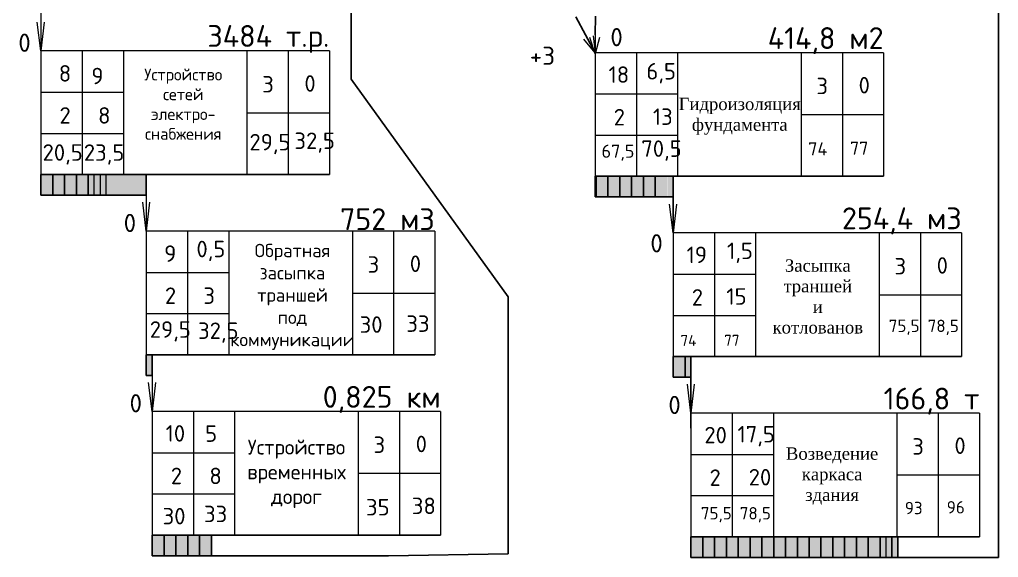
# Model space of a CAD drawing. Header units: millimetres. Extents: x -152693 to 518302, y -31658 to 793547.
# Drawn here: x 118167 to 131440, y 49016 to 56307 of the extents above; entities that cross this region are included whole.
import ezdxf

# ---------------------------------------------------------------- set-up
doc = ezdxf.new("R2010")
doc.units = ezdxf.units.MM
doc.styles.add('PDF ISOCPEUR', font='isocpeur.ttf')
doc.styles.add('ГОСТ 450', font='isocpeur.ttf', dxfattribs={"height": 450})

msp = doc.modelspace()

# ---------------------------------------------------------------- hatches: boundary and pattern name
at = {"lineweight": 20}
h = msp.add_hatch(color=1, dxfattribs=at)
h.dxf.hatch_style = 1
h.paths.add_polyline_path([(118456.72233, 53926.13745), (118617.01136, 53926.13745), (118617.01136, 54205.49032), (118456.72233, 54205.49032)])
h = msp.add_hatch(color=1, dxfattribs=at)
h.dxf.hatch_style = 1
h.paths.add_polyline_path([(118617.01136, 53926.13745), (118777.30039, 53926.13745), (118777.30039, 54205.49032), (118617.01136, 54205.49032)])
h = msp.add_hatch(color=1, dxfattribs=at)
h.dxf.hatch_style = 1
h.paths.add_polyline_path([(118777.30039, 53926.13745), (118937.58942, 53926.13745), (118937.58942, 54205.49032), (118777.30039, 54205.49032)])
h = msp.add_hatch(color=1, dxfattribs=at)
h.dxf.hatch_style = 1
h.paths.add_polyline_path([(118937.58942, 53926.13745), (119097.87845, 53926.13745), (119097.87845, 54205.49032), (118937.58942, 54205.49032)])
h = msp.add_hatch(color=1, dxfattribs=at)
h.dxf.hatch_style = 1
h.paths.add_polyline_path([(119097.87845, 53926.13745), (119258.16748, 53926.13745), (119258.16748, 54205.49032), (119097.87845, 54205.49032)])
h = msp.add_hatch(color=1, dxfattribs=at)
h.dxf.hatch_style = 1
h.paths.add_polyline_path([(119178.02297, 53926.13745), (119885.65274, 53926.13745), (119885.65274, 54205.49032), (119178.02297, 54205.49032)])
h = msp.add_hatch(color=1, dxfattribs=at)
h.dxf.hatch_style = 1
h.paths.add_polyline_path([(125985.25967, 53902.95272), (126145.5487, 53902.95272), (126145.5487, 54182.3056), (125985.25967, 54182.3056)])
h = msp.add_hatch(color=1, dxfattribs=at)
h.dxf.hatch_style = 1
h.paths.add_polyline_path([(126145.5487, 53902.95272), (126305.83774, 53902.95272), (126305.83774, 54182.3056), (126145.5487, 54182.3056)])
h = msp.add_hatch(color=1, dxfattribs=at)
h.dxf.hatch_style = 1
h.paths.add_polyline_path([(126305.83774, 53902.95272), (126466.12677, 53902.95272), (126466.12677, 54182.3056), (126305.83774, 54182.3056)])
h = msp.add_hatch(color=1, dxfattribs=at)
h.dxf.hatch_style = 1
h.paths.add_polyline_path([(126466.12677, 53902.95272), (126626.4158, 53902.95272), (126626.4158, 54182.3056), (126466.12677, 54182.3056)])
h = msp.add_hatch(color=1, dxfattribs=at)
h.dxf.hatch_style = 1
h.paths.add_polyline_path([(126626.4158, 53902.95272), (126786.70483, 53902.95272), (126786.70483, 54182.3056), (126626.4158, 54182.3056)])
h = msp.add_hatch(color=1, dxfattribs=at)
h.dxf.hatch_style = 1
h.paths.add_polyline_path([(126786.70483, 53902.95272), (126946.99386, 53902.95272), (126946.99386, 54182.3056), (126786.70483, 54182.3056)])
h = msp.add_hatch(color=1, dxfattribs=at)
h.dxf.hatch_style = 1
h.paths.add_polyline_path([(126949.32386, 53902.95272), (127029.46837, 53902.95272), (127029.46837, 54182.3056), (126949.32386, 54182.3056)])
h = msp.add_hatch(color=1, dxfattribs=at)
h.dxf.hatch_style = 1
h.paths.add_polyline_path([(119885.65274, 51482.62646), (119965.79726, 51482.62646), (119965.79726, 51761.97933), (119885.65274, 51761.97933)])
h = msp.add_hatch(color=1, dxfattribs=at)
h.dxf.hatch_style = 1
h.paths.add_polyline_path([(127030.17078, 51459.44174), (127190.45981, 51459.44174), (127190.45981, 51738.79461), (127030.17078, 51738.79461)])
h = msp.add_hatch(color=1, dxfattribs=at)
h.dxf.hatch_style = 1
h.paths.add_polyline_path([(127190.45981, 51459.44174), (127270.60432, 51459.44174), (127270.60432, 51738.79461), (127190.45981, 51738.79461)])
h = msp.add_hatch(color=1, dxfattribs=at)
h.dxf.hatch_style = 1
h.paths.add_polyline_path([(119965.79726, 49039.11548), (120126.08629, 49039.11548), (120126.08629, 49318.46835), (119965.79726, 49318.46835)])
h = msp.add_hatch(color=1, dxfattribs=at)
h.dxf.hatch_style = 1
h.paths.add_polyline_path([(120126.08629, 49039.11548), (120286.37532, 49039.11548), (120286.37532, 49318.46835), (120126.08629, 49318.46835)])
h = msp.add_hatch(color=1, dxfattribs=at)
h.dxf.hatch_style = 1
h.paths.add_polyline_path([(120286.37532, 49039.11548), (120446.66435, 49039.11548), (120446.66435, 49318.46835), (120286.37532, 49318.46835)])
h = msp.add_hatch(color=1, dxfattribs=at)
h.dxf.hatch_style = 1
h.paths.add_polyline_path([(120446.66435, 49039.11548), (120606.95338, 49039.11548), (120606.95338, 49318.46835), (120446.66435, 49318.46835)])
h = msp.add_hatch(color=1, dxfattribs=at)
h.dxf.hatch_style = 1
h.paths.add_polyline_path([(120606.95338, 49039.11548), (120767.24241, 49039.11548), (120767.24241, 49318.46835), (120606.95338, 49318.46835)])
h = msp.add_hatch(color=1, dxfattribs=at)
h.dxf.hatch_style = 1
h.paths.add_polyline_path([(127270.60432, 49015.93075), (127430.89336, 49015.93075), (127430.89336, 49295.28363), (127270.60432, 49295.28363)])
h = msp.add_hatch(color=1, dxfattribs=at)
h.dxf.hatch_style = 1
h.paths.add_polyline_path([(127430.89336, 49015.93075), (127591.18239, 49015.93075), (127591.18239, 49295.28363), (127430.89336, 49295.28363)])
h = msp.add_hatch(color=1, dxfattribs=at)
h.dxf.hatch_style = 1
h.paths.add_polyline_path([(127591.18239, 49015.93075), (127751.47142, 49015.93075), (127751.47142, 49295.28363), (127591.18239, 49295.28363)])
h = msp.add_hatch(color=1, dxfattribs=at)
h.dxf.hatch_style = 1
h.paths.add_polyline_path([(127751.47142, 49015.93075), (127911.76045, 49015.93075), (127911.76045, 49295.28363), (127751.47142, 49295.28363)])
h = msp.add_hatch(color=1, dxfattribs=at)
h.dxf.hatch_style = 1
h.paths.add_polyline_path([(127911.76045, 49015.93075), (128072.04948, 49015.93075), (128072.04948, 49295.28363), (127911.76045, 49295.28363)])
h = msp.add_hatch(color=1, dxfattribs=at)
h.dxf.hatch_style = 1
h.paths.add_polyline_path([(128072.04948, 49015.93075), (128232.33851, 49015.93075), (128232.33851, 49295.28363), (128072.04948, 49295.28363)])
h = msp.add_hatch(color=1, dxfattribs=at)
h.dxf.hatch_style = 1
h.paths.add_polyline_path([(128232.33851, 49015.93075), (128392.62754, 49015.93075), (128392.62754, 49295.28363), (128232.33851, 49295.28363)])
h = msp.add_hatch(color=1, dxfattribs=at)
h.dxf.hatch_style = 1
h.paths.add_polyline_path([(128392.62754, 49015.93075), (128552.91658, 49015.93075), (128552.91658, 49295.28363), (128392.62754, 49295.28363)])
h = msp.add_hatch(color=1, dxfattribs=at)
h.dxf.hatch_style = 1
h.paths.add_polyline_path([(128552.91658, 49015.93075), (128713.20561, 49015.93075), (128713.20561, 49295.28363), (128552.91658, 49295.28363)])
h = msp.add_hatch(color=1, dxfattribs=at)
h.dxf.hatch_style = 1
h.paths.add_polyline_path([(128713.20561, 49015.93075), (128873.49464, 49015.93075), (128873.49464, 49295.28363), (128713.20561, 49295.28363)])
h = msp.add_hatch(color=1, dxfattribs=at)
h.dxf.hatch_style = 1
h.paths.add_polyline_path([(128873.49464, 49015.93075), (129033.78367, 49015.93075), (129033.78367, 49295.28363), (128873.49464, 49295.28363)])
h = msp.add_hatch(color=1, dxfattribs=at)
h.dxf.hatch_style = 1
h.paths.add_polyline_path([(129033.78367, 49015.93075), (129194.0727, 49015.93075), (129194.0727, 49295.28363), (129033.78367, 49295.28363)])
h = msp.add_hatch(color=1, dxfattribs=at)
h.dxf.hatch_style = 1
h.paths.add_polyline_path([(129194.0727, 49015.93075), (129354.36173, 49015.93075), (129354.36173, 49295.28363), (129194.0727, 49295.28363)])
h = msp.add_hatch(color=1, dxfattribs=at)
h.dxf.hatch_style = 1
h.paths.add_polyline_path([(129354.36173, 49015.93075), (129514.65076, 49015.93075), (129514.65076, 49295.28363), (129354.36173, 49295.28363)])
h = msp.add_hatch(color=1, dxfattribs=at)
h.dxf.hatch_style = 1
h.paths.add_polyline_path([(129514.65076, 49015.93075), (129674.9398, 49015.93075), (129674.9398, 49295.28363), (129514.65076, 49295.28363)])
h = msp.add_hatch(color=1, dxfattribs=at)
h.dxf.hatch_style = 1
h.paths.add_polyline_path([(129674.9398, 49015.93075), (129835.22883, 49015.93075), (129835.22883, 49295.28363), (129674.9398, 49295.28363)])
h = msp.add_hatch(color=1, dxfattribs=at)
h.dxf.hatch_style = 1
h.paths.add_polyline_path([(129835.22883, 49015.93075), (129995.51786, 49015.93075), (129995.51786, 49295.28363), (129835.22883, 49295.28363)])
h = msp.add_hatch(color=1, dxfattribs=at)
h.dxf.hatch_style = 1
h.paths.add_polyline_path([(129995.51786, 49015.93075), (130075.66237, 49015.93075), (130075.66237, 49295.28363), (129995.51786, 49295.28363)])

# ---------------------------------------------------------------- linework, layer by layer
for p, q in [((131439.61534, 49015.93075), (131439.61534, 65467.9264)), ((122662.1219, 62611.18525), (122662.1219, 55499.90526)), ((125708.57478, 56346.46371), (125971.58881, 55858.42283)), ((125976.63594, 56355.37026), (125971.58881, 56102.44327)), ((122662.1219, 55499.90526), (124793.35441, 52549.10523)), ((118456.72233, 54205.49032), (119598.48121, 54205.49032)), ((118456.72233, 54205.49032), (122367.66254, 54205.49032)), ((118456.72233, 54205.49032), (122367.66254, 54205.49032)), ((118456.72233, 54205.49032), (120412.19243, 54205.49032)), ((118456.72233, 54205.49032), (118456.72233, 53926.13745)), ((119338.312, 54205.49032), (118456.72233, 54205.49032)), ((119387.89857, 54205.49032), (119338.312, 54205.49032)), ((119885.65274, 54205.49032), (119885.65274, 53926.13745)), ((125971.58881, 54182.3056), (127113.34769, 54182.3056)), ((125971.58881, 54182.3056), (129882.52902, 54182.3056)), ((125971.58881, 54182.3056), (129882.52902, 54182.3056)), ((125971.58881, 54182.3056), (127927.05891, 54182.3056)), ((125971.58881, 54182.3056), (129882.52902, 54182.3056)), ((125971.58881, 54182.3056), (129882.52902, 54182.3056)), ((126437.17693, 54182.3056), (125971.58881, 54182.3056)), ((125971.58881, 54182.3056), (125971.58881, 53902.95272)), ((125971.58881, 54182.3056), (126131.87784, 54182.3056)), ((125985.25967, 54182.3056), (125985.25967, 53902.95272)), ((125985.25967, 54182.3056), (125985.25967, 53902.95272)), ((125985.25967, 54182.3056), (125985.25967, 53902.95272)), ((126131.87784, 54182.3056), (126292.16687, 54182.3056)), ((126145.5487, 53902.95272), (126145.5487, 54182.3056)), ((126292.16687, 54182.3056), (126452.4559, 54182.3056)), ((126305.83774, 53902.95272), (126305.83774, 54182.3056)), ((126452.4559, 54182.3056), (126612.74493, 54182.3056)), ((126466.12677, 53902.95272), (126466.12677, 54182.3056)), ((126542.46825, 54182.3056), (126532.60042, 54182.3056)), ((126612.74493, 54182.3056), (126773.03396, 54182.3056)), ((126626.4158, 53902.95272), (126626.4158, 54182.3056)), ((126773.03396, 54182.3056), (126946.99386, 54182.3056)), ((126786.70483, 53902.95272), (126786.70483, 54182.3056)), ((126902.76505, 54182.3056), (126853.17848, 54182.3056)), ((126902.76505, 54182.3056), (126853.17848, 54182.3056)), ((126916.43591, 54182.3056), (126866.84935, 54182.3056)), ((126949.32386, 54182.3056), (127111.0177, 54182.3056)), ((127030.17078, 54182.3056), (127029.00578, 53902.95272)), ((127030.17078, 54182.3056), (127030.17078, 53483.02726)), ((118456.72233, 53926.13745), (119338.312, 53926.13745)), ((119338.312, 53926.13745), (119885.65274, 53926.13745)), ((125971.58881, 53902.95272), (126282.29903, 53902.95272)), ((125985.25967, 53902.95272), (126466.12677, 53902.95272)), ((125985.25967, 53902.95272), (126786.70483, 53902.95272)), ((125985.25967, 53902.95272), (126145.5487, 53902.95272)), ((126145.5487, 53902.95272), (126305.83774, 53902.95272)), ((126305.83774, 53902.95272), (126466.12677, 53902.95272)), ((126466.12677, 53902.95272), (126626.4158, 53902.95272)), ((126626.4158, 53902.95272), (126786.70483, 53902.95272)), ((126786.70483, 53902.95272), (126946.99386, 53902.95272)), ((126946.99386, 53902.95272), (127029.00578, 53902.95272)), ((124793.35441, 52549.10523), (124793.35441, 49065.91329)), ((119885.65274, 51761.97933), (121255.76341, 51761.97933)), ((119885.65274, 51761.97933), (123796.59295, 51761.97933)), ((119885.65274, 51761.97933), (123796.59295, 51761.97933)), ((119885.65274, 51761.97933), (121841.12285, 51761.97933)), ((119885.65274, 51761.97933), (119885.65274, 51482.62646)), ((119965.79726, 51482.62646), (119965.79726, 51761.97933)), ((121003.06423, 51761.97933), (120943.56035, 51761.97933)), ((127030.17078, 51738.79461), (128171.92966, 51738.79461)), ((127030.17078, 51738.79461), (130941.11099, 51738.79461)), ((127030.17078, 51738.79461), (130941.11099, 51738.79461)), ((127030.17078, 51738.79461), (128659.7292, 51738.79461)), ((127030.17078, 51738.79461), (130941.11099, 51738.79461)), ((127030.17078, 51738.79461), (130941.11099, 51738.79461)), ((127030.17078, 51738.79461), (127030.17078, 51459.44174)), ((128793.35012, 51738.79461), (127030.17078, 51738.79461)), ((127270.60432, 51738.79461), (127270.60432, 51459.44174)), ((127270.60432, 51738.79461), (127270.60432, 50766.8944)), ((127961.34702, 51738.79461), (127911.76045, 51738.79461)), ((119885.65274, 51482.62646), (119965.79726, 51482.62646)), ((127030.17078, 51459.44174), (127270.60432, 51459.44174)), ((119965.79726, 49318.46835), (121107.55614, 49318.46835)), ((119965.79726, 49318.46835), (123224.9141, 49318.46835)), ((119965.79726, 49318.46835), (123224.9141, 49318.46835)), ((119965.79726, 49318.46835), (121595.35568, 49318.46835)), ((119965.79726, 49318.46835), (123224.9141, 49318.46835)), ((119965.79726, 49318.46835), (119965.79726, 49039.11548)), ((119965.79726, 49318.46835), (120767.24241, 49318.46835)), ((120767.24241, 49318.46835), (120767.24241, 49039.11548)), ((120896.9735, 49318.46835), (120847.38693, 49318.46835)), ((123876.73747, 49318.46835), (123011.28885, 49318.46835)), ((127270.60432, 49295.28363), (128412.36321, 49295.28363)), ((127270.60432, 49295.28363), (131181.54454, 49295.28363)), ((127270.60432, 49295.28363), (131181.54454, 49295.28363)), ((127270.60432, 49295.28363), (128900.16275, 49295.28363)), ((127270.60432, 49295.28363), (131181.54454, 49295.28363)), ((127270.60432, 49295.28363), (131181.54454, 49295.28363)), ((127270.60432, 49295.28363), (127270.60432, 49015.93075)), ((128552.91658, 49295.28363), (127270.60432, 49295.28363)), ((128201.78056, 49295.28363), (128152.194, 49295.28363)), ((128552.91658, 49015.93075), (128552.91658, 49295.28363)), ((128552.91658, 49295.28363), (130075.66237, 49295.28363)), ((129835.22883, 49295.28363), (129835.22883, 49015.93075)), ((129835.22883, 49295.28363), (129995.51786, 49295.28363)), ((129995.51786, 49015.93075), (129995.51786, 49295.28363)), ((129995.51786, 49295.28363), (130155.80689, 49295.28363)), ((130075.66237, 49015.93075), (130075.66237, 49295.28363)), ((130075.66237, 49295.28363), (130075.66237, 49015.93075)), ((119965.79726, 49039.11548), (123171.57789, 49039.11548)), ((123091.43337, 49039.11548), (123091.43337, 49039.11548)), ((124793.35441, 49065.91329), (123171.57789, 49039.11548)), ((127270.60432, 49015.93075), (128552.91658, 49015.93075)), ((130075.66237, 49015.93075), (128552.91658, 49015.93075)), ((129835.22883, 49015.93075), (129995.51786, 49015.93075)), ((129995.51786, 49015.93075), (130075.66237, 49015.93075)), ((129995.51786, 49015.93075), (130075.66237, 49015.93075)), ((130035.59012, 49015.93075), (131439.61534, 49015.93075))]:
    msp.add_line(p, q)
for p, q in [((122367.66254, 55881.60755), (118456.72233, 55881.60755)), ((119015.42807, 55881.60755), (119015.42807, 54205.49032)), ((119574.13382, 55881.60755), (119574.13382, 54205.49032)), ((121250.25105, 55881.60755), (121250.25105, 54205.49032)), ((121808.95679, 55881.60755), (121808.95679, 54205.49032)), ((122367.66254, 55881.60755), (122367.66254, 54205.49032)), ((129882.52902, 55858.42283), (125971.58881, 55858.42283)), ((126530.29455, 55858.42283), (126530.29455, 54182.3056)), ((127089.00029, 55858.42283), (127089.00029, 54182.3056)), ((128765.11753, 55858.42283), (128765.11753, 54182.3056)), ((129323.82327, 55858.42283), (129323.82327, 54182.3056)), ((129882.52902, 55858.42283), (129882.52902, 54182.3056)), ((118456.72233, 55602.25468), (118456.72233, 54205.49032)), ((125971.58881, 55579.06996), (125971.58881, 54182.3056)), ((118456.72233, 55322.90181), (119574.13382, 55322.90181)), ((125971.58881, 55299.71708), (127089.00029, 55299.71708)), ((121250.25105, 55043.54894), (122367.66254, 55043.54894)), ((128765.11753, 55020.36421), (129882.52902, 55020.36421)), ((118456.72233, 54764.19606), (119574.13382, 54764.19606)), ((125971.58881, 54741.01134), (127089.00029, 54741.01134)), ((118456.72233, 54205.49032), (122367.66254, 54205.49032)), ((125971.58881, 54182.3056), (129882.52902, 54182.3056)), ((123796.59295, 53438.09657), (119885.65274, 53438.09657)), ((120444.35849, 53438.09657), (120444.35849, 51761.97933)), ((121003.06423, 53438.09657), (121003.06423, 51761.97933)), ((122679.18146, 53438.09657), (122679.18146, 51761.97933)), ((123237.88721, 53438.09657), (123237.88721, 51761.97933)), ((123796.59295, 53438.09657), (123796.59295, 51761.97933)), ((127030.17078, 53483.02726), (127030.17078, 51738.79461)), ((130941.11099, 53414.91184), (127030.17078, 53414.91184)), ((127588.87652, 53414.91184), (127588.87652, 51738.79461)), ((128147.58227, 53414.91184), (128147.58227, 51738.79461)), ((129823.6995, 53414.91184), (129823.6995, 51738.79461)), ((130382.40524, 53414.91184), (130382.40524, 51738.79461)), ((130941.11099, 53414.91184), (130941.11099, 51738.79461)), ((119885.65274, 53158.7437), (119885.65274, 51761.97933)), ((119885.65274, 52879.39082), (121003.06423, 52879.39082)), ((127030.17078, 52856.2061), (128147.58227, 52856.2061)), ((122679.18146, 52600.03795), (123796.59295, 52600.03795)), ((129823.6995, 52576.85323), (130941.11099, 52576.85323)), ((119885.65274, 52320.68508), (121003.06423, 52320.68508)), ((127030.17078, 52297.50036), (128147.58227, 52297.50036)), ((119885.65274, 51761.97933), (123796.59295, 51761.97933)), ((127030.17078, 51738.79461), (130941.11099, 51738.79461)), ((123876.73747, 50994.58558), (119965.79726, 50994.58558)), ((120524.503, 50994.58558), (120524.503, 49318.46835)), ((121083.20875, 50994.58558), (121083.20875, 49318.46835)), ((122759.32598, 50994.58558), (122759.32598, 49318.46835)), ((123318.03172, 50994.58558), (123318.03172, 49318.46835)), ((123876.73747, 50994.58558), (123876.73747, 49318.46835)), ((131181.54454, 50971.40086), (127270.60432, 50971.40086)), ((127270.60432, 50971.40086), (127270.60432, 49295.28363)), ((127829.31007, 50971.40086), (127829.31007, 49295.28363)), ((128388.01581, 50971.40086), (128388.01581, 49295.28363)), ((130064.13305, 50971.40086), (130064.13305, 49295.28363)), ((130622.83879, 50971.40086), (130622.83879, 49295.28363)), ((131181.54454, 50971.40086), (131181.54454, 49295.28363)), ((119965.79726, 50715.23271), (119965.79726, 49318.46835)), ((119965.79726, 50435.87984), (121083.20875, 50435.87984)), ((127270.60432, 50412.69511), (128388.01581, 50412.69511)), ((122759.32598, 50156.52697), (123876.73747, 50156.52697)), ((130064.13305, 50133.34224), (131181.54454, 50133.34224)), ((119965.79726, 49877.17409), (121083.20875, 49877.17409)), ((127270.60432, 49853.98937), (128388.01581, 49853.98937)), ((119965.79726, 49318.46835), (123224.9141, 49318.46835)), ((127270.60432, 49295.28363), (131181.54454, 49295.28363))]:
    msp.add_line(p, q, dxfattribs=at)
for points in [[(118456.72233, 56649.0013), (118456.72233, 55602.25468)], [(118501.26474, 56273.58076), (118456.72233, 55881.60755), (118407.72568, 56273.58076)], [(125943.07366, 56088.79329), (125971.58881, 55858.42283), (125819.76792, 56039.84656)], [(126032.21472, 56064.82839), (125971.58881, 55840.75661), (125899.5554, 56066.09046)], [(125971.58881, 56102.44327), (125971.58881, 55579.06996)], [(119885.65274, 54205.49032), (119885.65274, 53158.7437)], [(119930.19515, 53830.06977), (119885.65274, 53438.09657), (119836.65609, 53830.06977)], [(127074.71319, 53806.88505), (127030.17078, 53414.91184), (126981.17413, 53806.88505)], [(119965.79726, 51761.97933), (119965.79726, 50715.23271)], [(120010.33967, 51386.55879), (119965.79726, 50994.58558), (119916.80061, 51386.55879)], [(127315.14673, 51363.37406), (127270.60432, 50971.40086), (127221.60767, 51363.37406)]]:
    msp.add_lwpolyline(points, dxfattribs=at)
at = {"color": 1, "lineweight": 20}
for points in [[(118456.72233, 54205.49032), (118617.01136, 54205.49032), (118617.01136, 53926.13745), (118456.72233, 53926.13745)], [(118617.01136, 54205.49032), (118777.30039, 54205.49032), (118777.30039, 53926.13745), (118617.01136, 53926.13745)], [(118777.30039, 54205.49032), (118937.58942, 54205.49032), (118937.58942, 53926.13745), (118777.30039, 53926.13745)], [(118937.58942, 54205.49032), (119097.87845, 54205.49032), (119097.87845, 53926.13745), (118937.58942, 53926.13745)], [(119097.87845, 54205.49032), (119258.16748, 54205.49032), (119258.16748, 53926.13745), (119097.87845, 53926.13745)], [(119178.02297, 54205.49032), (119338.312, 54205.49032), (119338.312, 53926.13745), (119178.02297, 53926.13745)], [(125985.25967, 54182.3056), (126145.5487, 54182.3056), (126145.5487, 53902.95272), (125985.25967, 53902.95272)], [(126145.5487, 54182.3056), (126305.83774, 54182.3056), (126305.83774, 53902.95272), (126145.5487, 53902.95272)], [(126305.83774, 54182.3056), (126466.12677, 54182.3056), (126466.12677, 53902.95272), (126305.83774, 53902.95272)], [(126466.12677, 54182.3056), (126626.4158, 54182.3056), (126626.4158, 53902.95272), (126466.12677, 53902.95272)], [(126626.4158, 54182.3056), (126786.70483, 54182.3056), (126786.70483, 53902.95272), (126626.4158, 53902.95272)], [(119885.65274, 51761.97933), (119965.79726, 51761.97933), (119965.79726, 51482.62646), (119885.65274, 51482.62646)], [(127030.17078, 51738.79461), (127190.45981, 51738.79461), (127190.45981, 51459.44174), (127030.17078, 51459.44174)], [(127190.45981, 51738.79461), (127270.60432, 51738.79461), (127270.60432, 51459.44174), (127190.45981, 51459.44174)], [(119965.79726, 49318.46835), (120126.08629, 49318.46835), (120126.08629, 49039.11548), (119965.79726, 49039.11548)], [(120126.08629, 49318.46835), (120286.37532, 49318.46835), (120286.37532, 49039.11548), (120126.08629, 49039.11548)], [(120286.37532, 49318.46835), (120446.66435, 49318.46835), (120446.66435, 49039.11548), (120286.37532, 49039.11548)], [(120446.66435, 49318.46835), (120606.95338, 49318.46835), (120606.95338, 49039.11548), (120446.66435, 49039.11548)], [(120606.95338, 49318.46835), (120767.24241, 49318.46835), (120767.24241, 49039.11548), (120606.95338, 49039.11548)], [(127270.60432, 49295.28363), (127430.89336, 49295.28363), (127430.89336, 49015.93075), (127270.60432, 49015.93075)], [(127430.89336, 49295.28363), (127591.18239, 49295.28363), (127591.18239, 49015.93075), (127430.89336, 49015.93075)], [(127591.18239, 49295.28363), (127751.47142, 49295.28363), (127751.47142, 49015.93075), (127591.18239, 49015.93075)], [(127751.47142, 49295.28363), (127911.76045, 49295.28363), (127911.76045, 49015.93075), (127751.47142, 49015.93075)], [(127911.76045, 49295.28363), (128072.04948, 49295.28363), (128072.04948, 49015.93075), (127911.76045, 49015.93075)], [(128072.04948, 49295.28363), (128232.33851, 49295.28363), (128232.33851, 49015.93075), (128072.04948, 49015.93075)], [(128232.33851, 49295.28363), (128392.62754, 49295.28363), (128392.62754, 49015.93075), (128232.33851, 49015.93075)], [(128392.62754, 49295.28363), (128552.91658, 49295.28363), (128552.91658, 49015.93075), (128392.62754, 49015.93075)], [(128552.91658, 49295.28363), (128713.20561, 49295.28363), (128713.20561, 49015.93075), (128552.91658, 49015.93075)], [(128713.20561, 49295.28363), (128873.49464, 49295.28363), (128873.49464, 49015.93075), (128713.20561, 49015.93075)], [(128873.49464, 49295.28363), (129033.78367, 49295.28363), (129033.78367, 49015.93075), (128873.49464, 49015.93075)], [(129033.78367, 49295.28363), (129194.0727, 49295.28363), (129194.0727, 49015.93075), (129033.78367, 49015.93075)], [(129194.0727, 49295.28363), (129354.36173, 49295.28363), (129354.36173, 49015.93075), (129194.0727, 49015.93075)], [(129354.36173, 49295.28363), (129514.65076, 49295.28363), (129514.65076, 49015.93075), (129354.36173, 49015.93075)], [(129514.65076, 49295.28363), (129674.9398, 49295.28363), (129674.9398, 49015.93075), (129514.65076, 49015.93075)], [(129674.9398, 49295.28363), (129835.22883, 49295.28363), (129835.22883, 49015.93075), (129674.9398, 49015.93075)], [(129835.22883, 49295.28363), (129995.51786, 49295.28363), (129995.51786, 49015.93075), (129835.22883, 49015.93075)], [(129915.37334, 49295.28363), (130075.66237, 49295.28363), (130075.66237, 49015.93075), (129915.37334, 49015.93075)]]:
    msp.add_lwpolyline(points, close=True, dxfattribs=at)

# ---------------------------------------------------------------- texts
at = {"lineweight": 20, "style": 'PDF ISOCPEUR'}
for s, insert, char_height, attachment_point in [('3484 т.р.', (122367.66254, 56044.70455), 296.276621, 6), ('0', (126177.52325, 55945.44811), 246.89718, 7), ('414,8 м2 ', (129882.52902, 56021.51983), 296.276621, 6), ('0', (118149.3797, 55869.50914), 246.89718, 7), ('+3', (125085.21401, 55692.97475), 246.897184, 7), ('8', (118698.81028, 55466.05178), 223.4823, 7), ('9', (119140.11375, 55430.45091), 223.4823, 7), ('0', (122028.8989, 55329.20651), 223.4823, 7), ('0', (129543.76538, 55306.02179), 223.4823, 7), ('2', (118708.51964, 54895.84161), 223.4823, 7), ('8', (119231.21911, 54895.84161), 223.4823, 7), ('2', (126223.38611, 54872.65688), 223.4823, 7), ('29,5', (121283.59277, 54481.62876), 223.482298, 7), ('20,5', (118478.93212, 54341.50119), 223.482298, 7), ('74', (128860.45324, 54465.73945), 178.785838, 7), ('254,4 м3 ', (130941.11099, 53578.00884), 296.276621, 6), ('0', (119578.31012, 53425.99815), 246.89718, 7), ('752 м3', (123796.59295, 53601.19357), 296.276621, 6), ('0', (126719.48234, 53150.71452), 246.89718, 7), ('9', (120127.74069, 53022.54079), 223.4823, 7), ('0,5', (120565.03601, 53033.01653), 223.482298, 7), ('0', (123457.82931, 52885.69553), 223.4823, 7), ('0', (130602.34735, 52862.5108), 223.4823, 7), ('2', (120137.45005, 52452.33062), 223.4823, 7), ('3', (120660.14953, 52452.33062), 223.4823, 7), ('2', (127281.96809, 52429.1459), 223.4823, 7), ('29,5', (119932.46235, 51942.24254), 223.482298, 7), ('30', (122778.20255, 52060.88541), 223.482298, 7), ('74', (127128.75018, 51882.71378), 148.988199, 7), ('0,825 км', (123876.73747, 51157.68258), 296.276621, 6), ('166,8 т ', (131181.54454, 51134.49786), 296.276621, 6), ('0', (119658.45463, 50982.48717), 246.89718, 7), ('0', (126963.2617, 50959.30244), 246.89718, 7), ('5', (120683.04278, 50582.71588), 223.4823, 7), ('0', (123537.97383, 50442.18454), 223.4823, 7), ('0', (130842.7809, 50418.99982), 223.4823, 7), ('2', (120217.59457, 50008.81964), 223.4823, 7), ('8', (120740.29404, 50008.81964), 223.4823, 7), ('2', (127522.40163, 49985.63491), 223.4823, 7), ('35', (122864.39721, 49585.08643), 223.482298, 7), ('38', (123485.74779, 49603.06817), 223.482298, 7), ('96', (130738.55946, 49611.60404), 167.611723, 7), ('30', (120106.5627, 49463.86132), 223.482298, 7)]:
    msp.add_mtext(s, dxfattribs=dict(at, insert=insert, char_height=char_height, attachment_point=attachment_point))
at = {"lineweight": 20, "attachment_point": 5, "style": 'ГОСТ 450'}
for s, width, gutter_width, insert, char_height in [('\\pxqc;Устройство сетей электро-\\Pснабжения', 848.0398875, 8.02249, (120386.78248, 55160.38018), 160.9072544), ('{\\fTimes New Roman|b0|i0|c204|p18;\\H0.83333x;Гидроизоляция фундамента}', 1060.0498594, 10.02812, (127932.21971, 54996.10735), 201.1340681), ('\\pxqc;Обратная засыпка \\Pтраншей под \\Pкоммуникации', 954.0448734, 9.0253, (121867.58735, 52548.1932), 181.0206612), ('{\\fTimes New Roman|b0|i0|c204|p18;\\H0.83333x;Засыпка траншей и котлованов}', 1060.0498594, 10.02812, (128990.80168, 52552.59637), 201.1340681), ('\\pxqc;Устройство \\Pвременных \\Pдорог', 1060.0498594, 10.02812, (121921.55694, 50148.35598), 201.1340681), ('{\\fTimes New Roman|b0|i0|c204|p18;\\H0.83333x;Возведение каркаса здания}', 1060.0498594, 10.02812, (129184.45978, 50119.76459), 201.1340681)]:
    msp.add_mtext_dynamic_manual_height_columns(s, width=width, gutter_width=gutter_width, heights=[0], dxfattribs=dict(at, insert=insert, char_height=char_height))
at = {"lineweight": 20, "attachment_point": 7, "style": 'PDF ISOCPEUR'}
for s, insert, char_height, width in [('18', (126152.88516, 55449.61476), 223.482298, 1189.1897492), ('6,5', (126666.0361, 55442.64709), 223.482298, 480.4869403), ('3', (121457.0904, 55318.66829), 223.4823, 671.0601081), ('3', (128971.95688, 55295.48357), 223.4823, 671.0601081), ('13', (126754.3836, 54878.85204), 223.482298, 2282.4887686), ('32,5', (121893.91449, 54500.55589), 223.482298, 671.0601081), ('23,5', (119038.32918, 54340.28996), 223.482298, 671.0601081), ('67,5', (126058.39459, 54391.91535), 178.785838, 546.3455261), ('70,5', (126596.54817, 54394.07458), 223.482298, 671.0601081), ('77', (129425.73487, 54474.41362), 178.785838, 536.8480865), ('19', (127211.46713, 53006.10377), 223.482298, 1189.1897492), ('1,5', (127759.41396, 53008.2375), 223.482298, 480.4869403), ('3', (122886.02082, 52875.15731), 223.4823, 671.0601081), ('3', (130030.53885, 52851.97259), 223.4823, 671.0601081), ('15', (127750.41468, 52441.80502), 223.482298, 2282.4887686), ('33', (123410.99716, 52073.18601), 223.482298, 671.0601081), ('32,5', (120586.99555, 51925.47985), 223.482298, 671.0601081), ('75,5', (129952.46723, 52032.80645), 167.611723, 1171.3810609), ('78,5', (130479.63042, 52031.94101), 167.611723, 503.2950811), ('77', (127720.80082, 51884.43948), 148.988199, 447.3734054), ('10', (120147.09361, 50585.77751), 223.482298, 111.7411489), ('20', (127451.90068, 50562.59279), 223.482298, 1189.1897492), ('17,5', (127900.9307, 50522.28987), 223.482298, 480.4869403), ('3', (122966.16533, 50431.64632), 223.4823, 671.0601081), ('3', (130270.9724, 50408.4616), 223.4823, 671.0601081), ('20', (128053.39911, 49991.83007), 223.482298, 2282.4887686), ('33', (120667.54765, 49493.66), 223.482298, 671.0601081), ('75,5', (127404.6486, 49492.3179), 167.611723, 1171.3810609), ('78,5', (127932.11668, 49491.57337), 167.611723, 503.2950811), ('93', (130170.1984, 49601.60003), 167.611723, 1171.3810609)]:
    msp.add_mtext(s, dxfattribs=dict(at, insert=insert, char_height=char_height, width=width))

doc.saveas('drawing.dxf')
